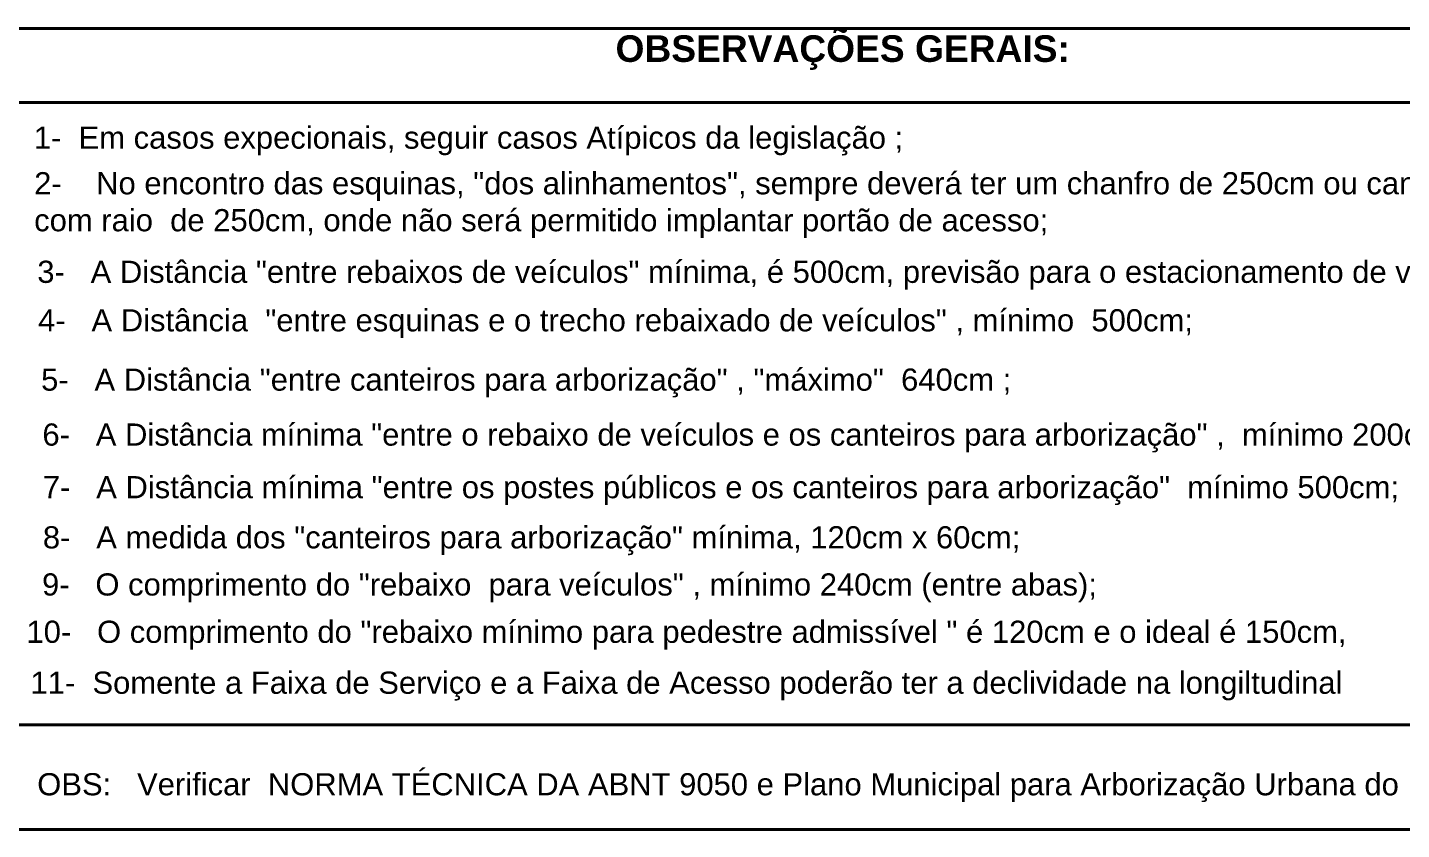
# Model space of a CAD drawing. Header units: millimetres. Extents: x 2084 to 63904, y -2368 to 2343.
# Drawn here: x 62505 to 63434, y -2368 to -1825 of the extents above; entities that cross this region are included whole.
import ezdxf

# ---------------------------------------------------------------- set-up
doc = ezdxf.new("R2010")
doc.units = ezdxf.units.MM
doc.layers.add('P4', color=4, linetype='Continuous', lineweight=40)
doc.layers.add('TEXTO PADRÃO', color=2, linetype='Continuous', lineweight=15)
doc.styles.get("Standard").update_dxf_attribs({"font": 'arial.ttf'})

msp = doc.modelspace()

# ---------------------------------------------------------------- linework, layer by layer
at = {"layer": 'P4'}
for p, q in [((63904.5, -1826.18), (61304.5, -1826.18)), ((63665.88, -1876.18), (61304.5, -1876.18)), ((61304.5, -2297.2), (63902.88, -2297.2)), ((61304.5, -2368.06), (63904.5, -2368.06))]:
    msp.add_line(p, q, dxfattribs=at)

# ---------------------------------------------------------------- texts
at = {"layer": 'TEXTO PADRÃO', "attachment_point": 1}
for s, insert, char_height, width in [('{\\fArial|b1|i0|c0|p34;OBSERVAÇÕES GERAIS:}', (62902.68, -1830.7), 18, 355.4283), ('1-  Em casos expecionais, seguir casos Atípicos da legislação ;', (62509.18, -1892.42), 15, 1395.119), ('2-    No encontro das esquinas, "dos alinhamentos", sempre deverá ter um chanfro de 250cm ou canto arredondado \\Pcom raio  de 250cm, onde não será permitido implantar portão de acesso;', (62509.42, -1923.3), 15, 1395.119), ('\\pt1050;3-   A Distância "entre rebaixos de veículos" mínima, é 500cm, previsão para o estacionamento de veículos na rua ;', (62511.53, -1983.21), 15, 1390.9072), ('4-   A Distância  "entre esquinas e o trecho rebaixado de veículos" , mínimo  500cm;', (62512.09, -2016.02), 15, 1196.3119), ('5-   A Distância "entre canteiros para arborização" , "máximo"  640cm ;', (62514.12, -2056.14), 15, 1029.7225), ('6-   A Distância mínima "entre o rebaixo de veículos e os canteiros para arborização" ,  mínimo 200cm;', (62515, -2093.33), 15, 1396.83), ('7-   A Distância mínima "entre os postes públicos e os canteiros para arborização"  mínimo 500cm;', (62515.28, -2128.92), 15, 1396.83), ('8-   A medida dos "canteiros para arborização" mínima, 120cm x 60cm;', (62515.31, -2162.85), 15, 1044.0608), ('9-   O comprimento do "rebaixo  para veículos" , mínimo 240cm (entre abas);', (62514.74, -2194.75), 15, 1400.9132), ('10-   O comprimento do "rebaixo mínimo para pedestre admissível " é 120cm e o ideal é 150cm, ', (62504.21, -2226.76), 15, 1369.4014), ('11-  Somente a Faixa de Serviço e a Faixa de Acesso poderão ter a declividade na longiltudinal', (62506.91, -2261.22), 15, 1400.9132), ('OBS:   Verificar  NORMA TÉCNICA DA ABNT 9050 e Plano Municipal para Arborização Urbana do Município de Betim', (62511.48, -2329.93), 15, 1400.9132)]:
    msp.add_mtext(s, dxfattribs=dict(at, insert=insert, char_height=char_height, width=width))

doc.saveas('drawing.dxf')
